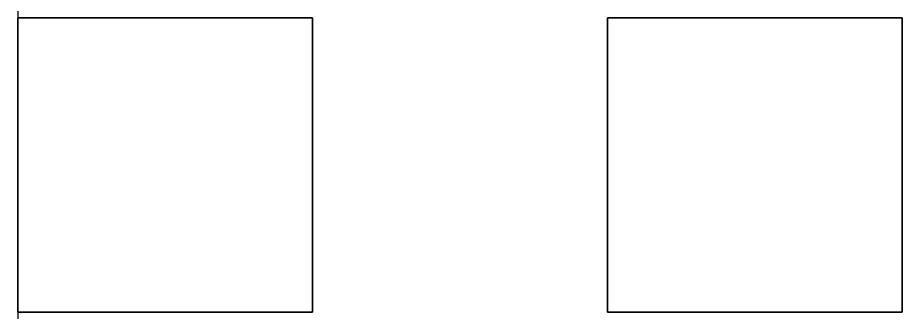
# Model space of a CAD drawing. Header units: millimetres. Extents: x -8 to 8, y -200 to 14.
# Drawn here: x 0 to 3, y 13.03 to 14.03 of the extents above; entities that cross this region are included whole.
import ezdxf

# ---------------------------------------------------------------- set-up
doc = ezdxf.new("R2010")
doc.units = ezdxf.units.MM
doc.layers.add('drawing', color=9, linetype='Continuous')

msp = doc.modelspace()

# ---------------------------------------------------------------- linework, layer by layer
for points in [[(1, 14.03, -2), (1, 14.03, -3), (0, 14.03, -3), (0, 14.03, -2)], [(1, 14.03, -3), (1, 13.03, -3), (0, 13.03, -3), (0, 14.03, -3)], [(0, 14.03, -3), (0, 13.03, -3), (0, 13.03, -2), (0, 14.03, -2)], [(0, 14.03, -2), (0, 13.03, -2), (1, 13.03, -2), (1, 14.03, -2)], [(1, 13.03, -2), (1, 13.03, -3), (1, 14.03, -3), (1, 14.03, -2)], [(3, 14.03, -3), (3, 13.03, -3), (2, 13.03, -3), (2, 14.03, -3)], [(2, 14.03, -3), (2, 13.03, -3), (3, 13.03, -3), (3, 14.03, -3)], [(0, 13.03, -2), (0, 13.03, -3), (1, 13.03, -3), (1, 13.03, -2)]]:
    msp.add_3dface(points)
at = {"layer": 'drawing'}
msp.add_xline((0, -140.99, -61.87), (0, -1), dxfattribs=at)

doc.saveas('drawing.dxf')
